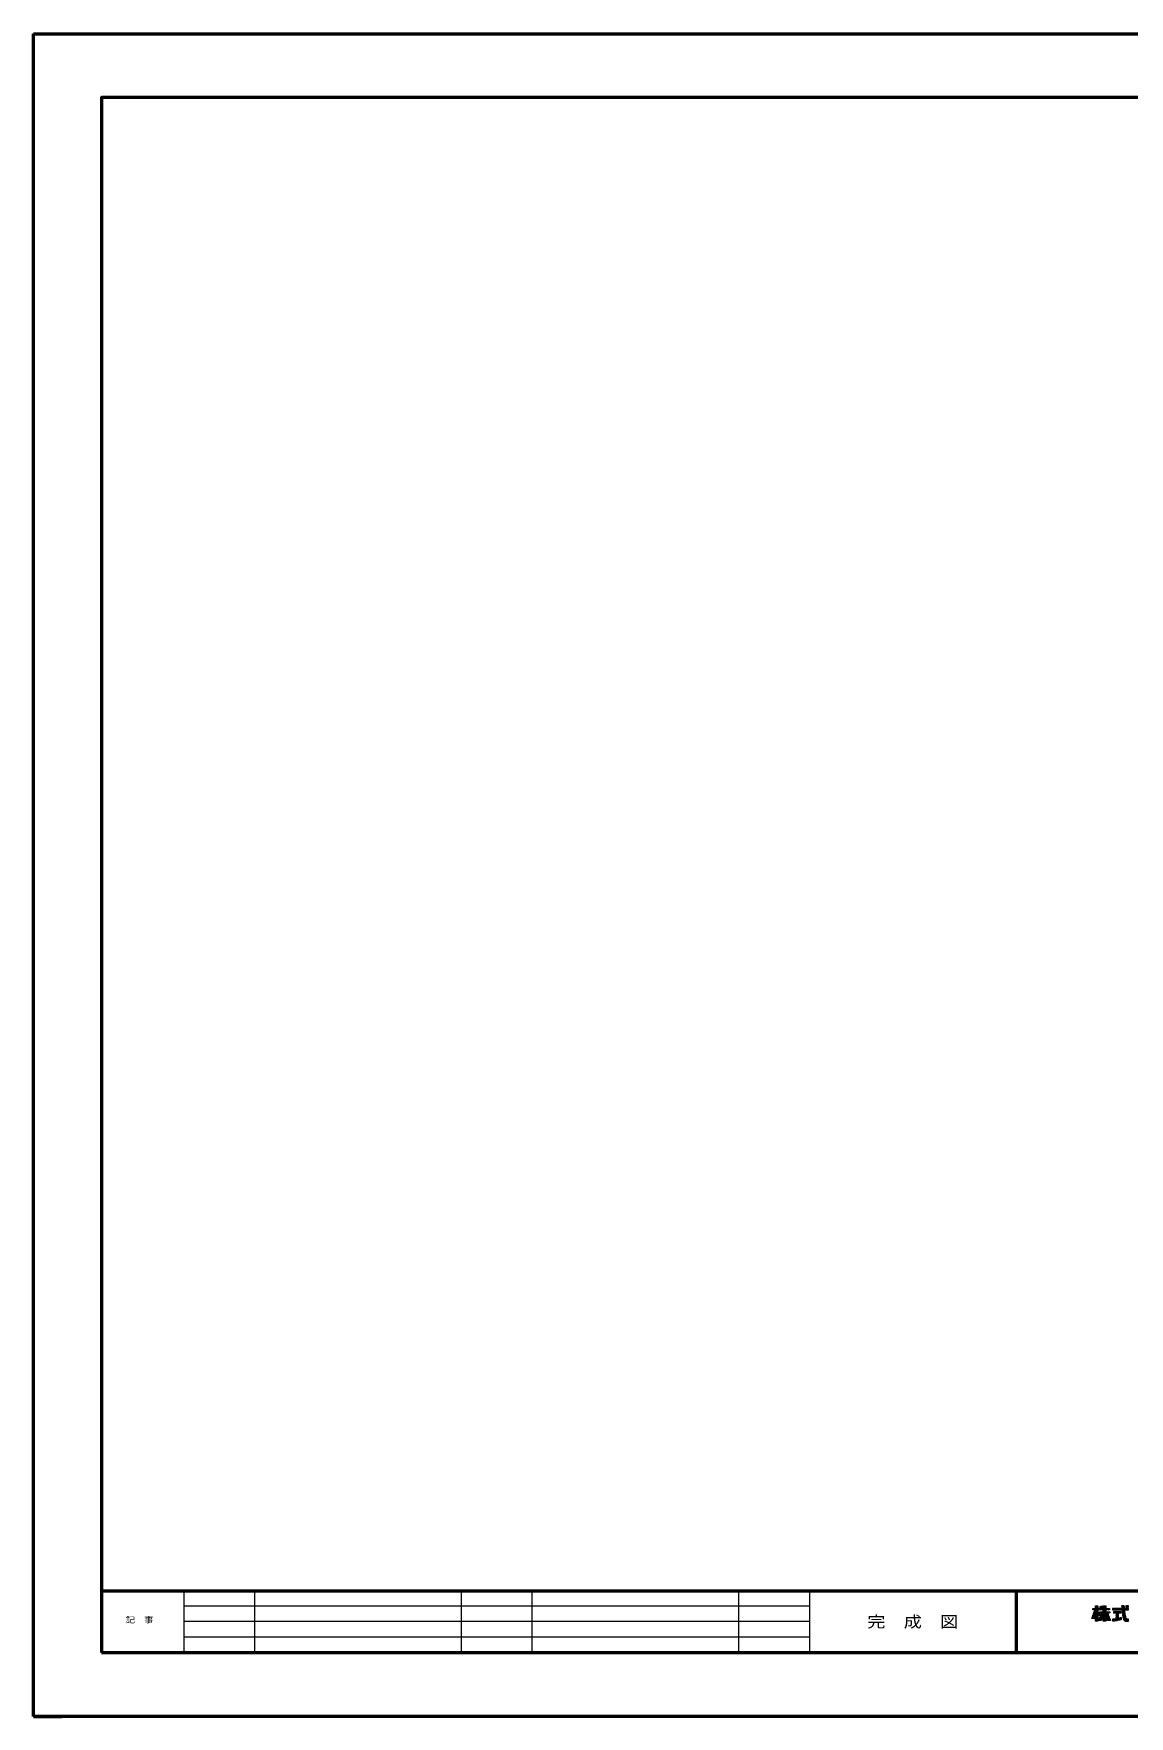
# Model space of a CAD drawing. Header units: millimetres. Extents: x 8300 to 125598, y -10383 to 40000.
# Drawn here: x 100367 to 111977, y -1549 to 16272 of the extents above; entities that cross this region are included whole.
import ezdxf
from ezdxf.enums import TextEntityAlignment as Align

# ---------------------------------------------------------------- set-up
doc = ezdxf.new("R2010")
doc.units = ezdxf.units.MM
doc.header["$LTSCALE"] = 300
doc.layers.add('K他0_その他－１', color=7, linetype='CONTINUOUS')
doc.styles.add('MS PGothic', font='msgothic.ttc', dxfattribs={"width": 1.174649})

# ---------------------------------------------------------------- blocks, each defined once
blk = doc.blocks.new('ZGroup317', base_point=(112982, 7362))
at = {"layer": 'K他0_その他－１', "color": 150, "linetype": 'Continuous', "lineweight": -3}
for p, q in [((101087, -220), (125148, -220)), ((101957, -214), (101957, -874)), ((102707, -214), (102707, -874)), ((104897, -214), (104897, -874)), ((105647, -214), (105647, -874)), ((107837, -214), (107837, -874)), ((108587, -214), (108587, -874)), ((110777, -220), (110777, -874)), ((101957, -379), (108587, -379)), ((111578, -510), (111645, -444)), ((111582, -502), (111643, -441)), ((111582, -511), (111647, -446)), ((111586, -494), (111643, -438)), ((111587, -511), (111649, -448)), ((111589, -419), (111602, -406)), ((111589, -415), (111598, -406)), ((111589, -411), (111593, -406)), ((111589, -406), (111589, -406)), ((111589, -487), (111643, -433)), ((111591, -511), (111615, -487)), ((111592, -480), (111643, -429)), ((111593, -420), (111606, -406)), ((111595, -473), (111643, -425)), ((111595, -511), (111612, -494)), ((111597, -420), (111610, -406)), ((111597, -467), (111656, -407)), ((111599, -460), (111653, -406)), ((111599, -511), (111609, -501)), ((111600, -454), (111649, -406)), ((111601, -420), (111615, -406)), ((111602, -448), (111644, -406)), ((111604, -443), (111643, -404)), ((111604, -511), (111606, -508)), ((111605, -437), (111643, -400)), ((111606, -420), (111643, -383)), ((111607, -431), (111643, -395)), ((111609, -420), (111643, -387)), ((111609, -425), (111643, -391)), ((111609, -423), (111610, -422)), ((111618, -398), (111640, -377)), ((111618, -394), (111636, -377)), ((111618, -390), (111631, -377)), ((111618, -385), (111627, -377)), ((111618, -381), (111623, -377)), ((111618, -377), (111619, -377)), ((111618, -402), (111643, -378)), ((111618, -483), (111651, -450)), ((111618, -487), (111654, -452)), ((111618, -492), (111643, -467)), ((111618, -496), (111643, -472)), ((111618, -500), (111643, -476)), ((111618, -504), (111643, -480)), ((111618, -508), (111643, -484)), ((111618, -513), (111643, -489)), ((111618, -517), (111643, -493)), ((111618, -521), (111643, -497)), ((111618, -525), (111643, -501)), ((111618, -530), (111643, -506)), ((111618, -534), (111643, -510)), ((111618, -538), (111643, -514)), ((111621, -540), (111643, -518)), ((111625, -540), (111643, -523)), ((111629, -540), (111643, -527)), ((111633, -540), (111643, -531)), ((111644, -466), (111656, -454)), ((111646, -468), (111673, -441)), ((111648, -420), (111656, -412)), ((111648, -470), (111659, -460)), ((111649, -448), (111655, -453)), ((111650, -472), (111659, -464)), ((111650, -532), (111696, -486)), ((111651, -527), (111698, -480)), ((111652, -420), (111656, -416)), ((111652, -475), (111659, -468)), ((111654, -477), (111659, -473)), ((111654, -532), (111693, -493)), ((111656, -518), (111733, -441)), ((111656, -479), (111659, -477)), ((111658, -532), (111691, -500)), ((111659, -481), (111659, -481)), ((111661, -415), (111694, -382)), ((111661, -410), (111690, -382)), ((111661, -419), (111694, -386)), ((111661, -406), (111661, -406)), ((111661, -509), (111729, -440)), ((111661, -444), (111665, -441)), ((111661, -449), (111669, -441)), ((111679, -454), (111661, -454)), ((111663, -532), (111688, -507)), ((111664, -403), (111685, -382)), ((111664, -454), (111677, -441)), ((111665, -420), (111692, -392)), ((111665, -500), (111728, -437)), ((111667, -397), (111681, -382)), ((111667, -532), (111685, -514)), ((111668, -454), (111682, -441)), ((111669, -390), (111677, -382)), ((111669, -420), (111691, -398)), ((111669, -492), (111728, -433)), ((111671, -532), (111682, -522)), ((111672, -383), (111673, -382)), ((111673, -420), (111690, -403)), ((111673, -484), (111728, -428)), ((111673, -454), (111686, -441)), ((111675, -532), (111679, -529)), ((111676, -477), (111728, -424)), ((111677, -454), (111690, -441)), ((111678, -420), (111691, -406)), ((111678, -470), (111742, -406)), ((111680, -464), (111738, -406)), ((111680, -455), (111694, -441)), ((111681, -458), (111699, -441)), ((111682, -420), (111695, -406)), ((111686, -420), (111700, -406)), ((111690, -420), (111728, -382)), ((111693, -406), (111699, -406)), ((111695, -420), (111728, -386)), ((111699, -420), (111728, -390)), ((111701, -396), (111720, -377)), ((111701, -392), (111716, -377)), ((111701, -387), (111712, -377)), ((111701, -383), (111708, -377)), ((111701, -379), (111704, -377)), ((111701, -400), (111725, -377)), ((111701, -404), (111728, -377)), ((111701, -421), (111728, -394)), ((111701, -425), (111728, -399)), ((111701, -430), (111728, -403)), ((111701, -434), (111730, -406)), ((111701, -438), (111733, -406)), ((111701, -438), (111701, -422)), ((111701, -476), (111737, -441)), ((111701, -481), (111741, -441)), ((111701, -485), (111745, -441)), ((111701, -489), (111750, -441)), ((111701, -493), (111754, -441)), ((111701, -498), (111758, -441)), ((111701, -502), (111762, -441)), ((111701, -506), (111749, -458)), ((111701, -510), (111728, -484)), ((111701, -515), (111728, -488)), ((111701, -519), (111728, -492)), ((111701, -523), (111728, -496)), ((111701, -527), (111728, -500)), ((111701, -532), (111728, -505)), ((111701, -536), (111728, -509)), ((111701, -540), (111728, -513)), ((111706, -540), (111728, -517)), ((111710, -540), (111728, -522)), ((111714, -540), (111728, -526)), ((111718, -540), (111728, -530)), ((111723, -540), (111728, -534)), ((111728, -422), (111728, -438)), ((111731, -481), (111750, -462)), ((111732, -484), (111751, -465)), ((111733, -420), (111746, -406)), ((111733, -487), (111752, -469)), ((111734, -491), (111753, -472)), ((111735, -494), (111754, -475)), ((111736, -497), (111755, -478)), ((111737, -420), (111750, -406)), ((111737, -500), (111756, -481)), ((111738, -504), (111757, -485)), ((111739, -507), (111758, -488)), ((111740, -510), (111759, -491)), ((111741, -420), (111755, -406)), ((111741, -513), (111760, -494)), ((111742, -516), (111761, -497)), ((111743, -520), (111763, -500)), ((111744, -523), (111764, -503)), ((111745, -526), (111765, -506)), ((111746, -420), (111759, -406)), ((111746, -529), (111766, -509)), ((111748, -532), (111767, -512)), ((111750, -420), (111763, -406)), ((111752, -532), (111769, -515)), ((111753, -454), (111767, -441)), ((111754, -420), (111766, -408)), ((111756, -532), (111770, -518)), ((111757, -454), (111771, -441)), ((111758, -420), (111766, -412)), ((111760, -532), (111772, -521)), ((111762, -420), (111766, -416)), ((111762, -454), (111771, -445)), ((111765, -532), (111773, -524)), ((111766, -454), (111771, -449)), ((111769, -532), (111774, -527)), ((111770, -454), (111771, -453)), ((111773, -532), (111775, -530)), ((111798, -416), (111808, -406)), ((111798, -412), (111804, -406)), ((111798, -408), (111799, -406)), ((111799, -420), (111812, -406)), ((111799, -530), (111808, -520)), ((111799, -534), (111813, -520)), ((111799, -525), (111804, -521)), ((111800, -537), (111818, -519)), ((111803, -420), (111816, -406)), ((111805, -537), (111823, -518)), ((111807, -420), (111821, -406)), ((111809, -452), (111820, -441)), ((111809, -448), (111816, -441)), ((111809, -444), (111811, -441)), ((111809, -536), (111828, -518)), ((111811, -420), (111825, -406)), ((111811, -454), (111824, -441)), ((111814, -536), (111833, -517)), ((111815, -454), (111828, -441)), ((111816, -420), (111829, -406)), ((111818, -536), (111863, -491)), ((111819, -454), (111833, -441)), ((111820, -420), (111833, -406)), ((111823, -454), (111837, -441)), ((111823, -535), (111863, -495)), ((111824, -420), (111837, -406)), ((111828, -420), (111842, -406)), ((111828, -454), (111841, -441)), ((111828, -534), (111863, -499)), ((111832, -454), (111845, -441)), ((111833, -420), (111846, -406)), ((111833, -534), (111863, -504)), ((111836, -479), (111875, -441)), ((111836, -475), (111871, -441)), ((111836, -471), (111866, -441)), ((111836, -467), (111862, -441)), ((111836, -463), (111858, -441)), ((111836, -458), (111854, -441)), ((111836, -455), (111850, -441)), ((111836, -484), (111863, -457)), ((111836, -488), (111863, -461)), ((111836, -492), (111863, -465)), ((111836, -496), (111863, -470)), ((111836, -501), (111863, -474)), ((111836, -505), (111863, -478)), ((111836, -509), (111863, -482)), ((111836, -514), (111863, -487)), ((111837, -420), (111850, -406)), ((111838, -533), (111863, -508)), ((111841, -420), (111854, -406)), ((111843, -532), (111865, -510)), ((111845, -420), (111859, -406)), ((111848, -532), (111869, -510)), ((111850, -420), (111863, -406)), ((111853, -531), (111875, -509)), ((111854, -420), (111867, -406)), ((111858, -420), (111871, -406)), ((111858, -530), (111881, -508)), ((111862, -420), (111876, -406)), ((111864, -529), (111887, -505)), ((111866, -454), (111879, -441)), ((111867, -420), (111880, -406)), ((111869, -528), (111893, -503)), ((111870, -454), (111883, -441)), ((111871, -420), (111884, -406)), ((111874, -454), (111888, -441)), ((111874, -527), (111895, -505)), ((111875, -420), (111888, -406)), ((111879, -420), (111893, -406)), ((111879, -454), (111889, -444)), ((111880, -525), (111895, -510)), ((111883, -454), (111889, -448)), ((111884, -420), (111923, -380)), ((111885, -524), (111895, -514)), ((111887, -454), (111889, -452)), ((111888, -420), (111923, -384)), ((111891, -522), (111895, -518)), ((111892, -420), (111924, -388)), ((111895, -382), (111901, -377)), ((111895, -379), (111897, -377)), ((111896, -390), (111909, -377)), ((111896, -386), (111905, -377)), ((111896, -420), (111924, -392)), ((111897, -402), (111922, -377)), ((111897, -398), (111918, -377)), ((111897, -394), (111914, -377)), ((111897, -423), (111925, -395)), ((111899, -426), (111925, -399)), ((111899, -429), (111926, -403)), ((111900, -433), (111928, -405)), ((111900, -441), (111935, -406)), ((111900, -437), (111931, -406)), ((111901, -445), (111939, -406)), ((111901, -448), (111927, -423)), ((111902, -452), (111927, -426)), ((111902, -456), (111928, -430)), ((111903, -460), (111928, -434)), ((111903, -463), (111929, -438)), ((111904, -467), (111929, -442)), ((111905, -471), (111930, -445)), ((111905, -474), (111930, -449)), ((111906, -478), (111931, -453)), ((111906, -482), (111931, -457)), ((111907, -485), (111932, -460)), ((111908, -489), (111933, -464)), ((111908, -492), (111933, -467)), ((111909, -496), (111934, -471)), ((111910, -499), (111934, -475)), ((111911, -503), (111935, -478)), ((111912, -506), (111936, -482)), ((111912, -509), (111936, -486)), ((111913, -513), (111937, -489)), ((111914, -516), (111938, -493)), ((111915, -519), (111938, -496)), ((111916, -523), (111939, -500)), ((111917, -526), (111940, -503)), ((111919, -528), (111941, -506)), ((111920, -531), (111942, -510)), ((111923, -533), (111943, -513)), ((111925, -535), (111944, -516)), ((111927, -537), (111947, -517)), ((111930, -420), (111944, -406)), ((111930, -538), (111951, -518)), ((111934, -420), (111948, -406)), ((111934, -539), (111955, -518)), ((111937, -540), (111959, -518)), ((111939, -381), (111943, -377)), ((111939, -385), (111948, -377)), ((111939, -389), (111952, -377)), ((111939, -420), (111952, -406)), ((111940, -393), (111956, -377)), ((111941, -540), (111963, -518)), ((111943, -420), (111956, -406)), ((111944, -393), (111960, -377)), ((111945, -540), (111967, -519)), ((111947, -420), (111961, -406)), ((111949, -393), (111965, -377)), ((111950, -540), (111967, -523)), ((111951, -420), (111965, -406)), ((111953, -393), (111967, -379)), ((111954, -540), (111967, -527)), ((111956, -420), (111967, -409)), ((111957, -393), (111967, -383)), ((111958, -540), (111967, -532)), ((111960, -420), (111967, -413)), ((111961, -393), (111967, -388)), ((111964, -420), (111967, -417)), ((111966, -393), (111967, -392)), ((108587, -544), (101957, -544)), ((108587, -709), (101957, -709)), ((111638, -540), (111643, -535)), ((111642, -540), (111643, -540)), ((111727, -540), (111728, -539)), ((111962, -540), (111967, -536)), ((100367, -1549), (100367, -1249)), ((100367, -1549), (100667, -1549))]:
    blk.add_line(p, q, dxfattribs=at)
for points in [[(100367, 16272), (125598, 16272), (125598, -1549), (100367, -1549)], [(125148, 15597), (101087, 15597), (101087, -874), (125148, -874)], [(111939, -377), (111939, -393), (111967, -393), (111967, -377)]]:
    blk.add_lwpolyline(points, close=True, dxfattribs=at)
for points in [[(111616, -484), (111605, -511), (111578, -511), (111585, -496)], [(111608, -420), (111589, -420), (111589, -406), (111616, -406)], [(111618, -403), (111618, -377), (111643, -377), (111643, -403)], [(111643, -467), (111643, -470), (111643, -540), (111618, -540), (111618, -484)], [(111643, -422), (111643, -438), (111643, -440), (111645, -443), (111649, -448)], [(111659, -457), (111659, -481), (111644, -466)], [(111645, -406), (111656, -406), (111656, -420), (111645, -420)], [(111681, -524), (111677, -532), (111648, -532), (111652, -525)], [(111699, -420), (111661, -420), (111661, -406)], [(111661, -451), (111661, -441), (111699, -441)], [(111664, -404), (111672, -382), (111695, -382), (111690, -402)], [(111701, -403), (111701, -377), (111728, -377), (111728, -403)], [(111728, -482), (111728, -540), (111701, -540), (111701, -481), (111701, -477)], [(111731, -406), (111766, -406), (111766, -420), (111731, -420)], [(111731, -441), (111771, -441), (111771, -454), (111751, -454)], [(111773, -523), (111776, -532), (111747, -532), (111734, -490), (111732, -486), (111731, -483)], [(111749, -458), (111749, -461), (111750, -461)], [(111929, -420), (111932, -420), (111967, -420), (111967, -406), (111929, -406), (111927, -405), (111926, -404), (111926, -402), (111924, -391), (111923, -381), (111922, -377), (111894, -377), (111896, -384), (111897, -394), (111897, -400), (111897, -403), (111897, -404), (111895, -406), (111894, -406), (111798, -406), (111798, -420), (111894, -420), (111896, -421), (111898, -424), (111898, -424), (111899, -426), (111900, -432), (111900, -438), (111901, -449), (111903, -459), (111904, -470), (111906, -481), (111909, -494), (111912, -507), (111914, -515), (111917, -525), (111920, -531), (111925, -535), (111927, -537), (111930, -538), (111934, -539), (111937, -540), (111941, -540), (111967, -540)], [(111836, -457), (111836, -513), (111836, -515), (111835, -516), (111832, -517), (111827, -518), (111821, -519), (111814, -520), (111809, -520), (111803, -521), (111799, -521), (111799, -537), (111807, -537), (111818, -536), (111832, -534), (111844, -532), (111857, -530), (111873, -527), (111889, -523), (111895, -521), (111895, -502), (111888, -505), (111881, -507), (111874, -509), (111868, -511), (111866, -511), (111864, -510), (111863, -508), (111863, -457)], [(111866, -454), (111889, -454), (111889, -441), (111809, -441), (111809, -454), (111834, -454)], [(111967, -540), (111967, -519), (111948, -518), (111946, -517), (111944, -515), (111943, -513), (111938, -495), (111934, -473), (111931, -455), (111929, -441), (111928, -430), (111927, -426), (111927, -423)]]:
    blk.add_lwpolyline(points, dxfattribs=at)
for centre, radius, start, end in [((111191, -308), 436, 334.384, 335.2428), ((111432, -432), 166, 339.3144, 341.4103), ((111483, -440), 115, 337.3244, 340.19), ((111339, -358), 281, 334.3626, 335.2334), ((110854, -222), 782, 341.0748, 341.6273), ((111190, -333), 428, 341.6138, 342.6232), ((111295, -366), 318, 342.6116, 343.7836), ((110951, -267), 676, 343.8046, 344.3555), ((110719, -202), 917, 344.364, 344.8369), ((112288, -627), 709, 164.2223, 164.8341), ((112079, -568), 491, 163.4608, 164.1958), ((111608, -422), 2, 343.4802, 90.0021), ((111540, -408), 70.4, 343.4727, 347.6309), ((111616, -403), 2.68, 269.9903, 359.9904), ((111617, -484), 1.34, 359.9996, 158.0852), ((111645, -403), 2.68, 180.0096, 270.0097), ((111645, -422), 2.68, 89.9968, 179.9967), ((111644, -467), 1.08, 43.6718, 179.963), ((111549, -465), 119, 329.8551, 330.8919), ((111557, -469), 110, 330.7902, 333.0967), ((111658, -451), 3.75, 225.6623, 0.0098), ((111853, -619), 222, 151.9437, 153.0881), ((111823, -603), 187, 150.7633, 152.009), ((111661, -457), 2.68, 90.0225, 180.0224), ((111511, -428), 169, 330.7055, 332.083), ((111661, -403), 2.73, 269.5449, 339.3487), ((111612, -482), 55.9, 332.0446, 334.4441), ((111730, -538), 75.4, 152.7532, 154.5309), ((111821, -585), 178, 151.5516, 152.7085), ((111606, -469), 67.1, 331.5807, 334.6466), ((111620, -475), 51.1, 334.6346, 338.1494), ((111717, -514), 53.2, 154.7673, 158.1393), ((111722, -517), 58.8, 151.5222, 154.7312), ((111627, -465), 49.8, 331.565, 335.3469), ((111606, -455), 72.9, 335.3441, 338.4721), ((111499, -413), 187, 338.5066, 339.7253), ((111560, -436), 122, 339.65, 341.1572), ((110029, 86), 1740, 341.1981, 341.3041), ((110434, -51), 1313, 341.298, 341.4201), ((112923, -886), 1312, 161.3543, 161.4764), ((111679, -457), 2.68, 354.1051, 90.0004), ((113328, -1026), 1741, 161.1475, 161.2535), ((111652, -454), 29.5, 341.1972, 354.1049), ((111512, -445), 186, 335.1484, 336.6106), ((110162, 137), 1656, 336.6385, 336.8028), ((110348, 58), 1454, 336.7786, 336.954), ((111536, -447), 164, 336.9625, 338.5196), ((111418, -400), 291, 338.5153, 339.6844), ((111693, -403), 3.14, 165.9372, 270.0141), ((111904, -580), 228, 158.1996, 159.69), ((111872, -568), 194, 156.5822, 158.1974), ((111627, -468), 71.4, 341.423, 345.5607), ((111657, -467), 42.8, 334.5192, 340.2318), ((111768, -497), 72.5, 163.6064, 167.9869), ((111699, -403), 2.68, 269.9904, 359.9903), ((111699, -422), 2.68, 0.0033, 90.0032), ((111699, -438), 2.69, 270.154, 0.1787), ((111700, -477), 1.34, 359.992, 163.6138), ((111731, -403), 2.68, 180.0096, 270.0097), ((111731, -422), 2.68, 89.9967, 179.9968), ((111731, -438), 2.69, 179.8056, 269.7789), ((111730, -482), 1.34, 15.8473, 179.997), ((111597, -519), 139, 15.0932, 15.8127), ((111751, -457), 2.68, 90.0067, 192.3443), ((111789, -453), 40, 192.1792, 195.3418), ((111857, -434), 111, 195.2826, 197.1777), ((112586, -207), 875, 197.2625, 197.504), ((112945, -96), 1250, 197.4207, 197.6226), ((112048, -381), 309, 197.6836, 198.5002), ((112054, -379), 316, 198.4705, 199.2786), ((112243, -313), 515, 199.2817, 199.7765), ((112458, -236), 744, 199.7766, 200.1885), ((112162, -344), 429, 200.2047, 200.9194), ((112942, -46), 1263, 200.9033, 201.3196), ((111993, -417), 245, 201.326, 203.474), ((111833, -486), 70.1, 203.4632, 207.4755), ((111521, -648), 281, 26.4702, 27.4732), ((111546, -636), 253, 26.5013, 26.6288), ((111834, -457), 2.68, 0.0032, 90.0033), ((111866, -457), 2.68, 90.0288, 180.0289), ((111930, -423), 2.84, 99.5774, 186.1345)]:
    blk.add_arc(centre, radius, start, end, dxfattribs=at)
at = {"layer": 'K他0_その他－１', "color": 150, "lineweight": -3, "style": 'MS PGothic', "width": 1.176688}
blk.add_text('記  事', height=60.2, dxfattribs=at).set_placement((101343, -576), align=Align.BOTTOM_LEFT)
at = {"layer": 'K他0_その他－１', "color": 150, "lineweight": -3, "style": 'MS PGothic', "width": 1.172162}
blk.add_text('完\u3000成\u3000図', height=120.5, dxfattribs=at).set_placement((109682, -547), align=Align.MIDDLE_CENTER)
blk = doc.blocks.new('ZGroup344', base_point=(112982, 7361))
at = {"layer": 'K他0_その他－１', "color": 150, "linetype": 'Continuous', "lineweight": 90}
for p, q in [((100367, 16271), (125598, 16271)), ((100367, -1549), (100367, 16271)), ((125598, 16271), (125598, -1549)), ((125598, 16271), (125598, 15971)), ((125148, -874), (125148, 15596)), ((101087, -220), (125148, -220)), ((110777, -220), (110777, -874)), ((115637, -220), (115637, -874)), ((118577, -874), (118577, -220)), ((119927, -874), (119927, -220)), ((121187, -874), (121187, -220)), ((101087, -874), (125148, -874)), ((100367, -1549), (100367, -1249)), ((125598, -1549), (100367, -1549)), ((100367, -1549), (100667, -1549)), ((125298, -1549), (125598, -1549))]:
    blk.add_line(p, q, dxfattribs=at)
for points in [[(125298, 16271), (125598, 16271), (125598, 15971)], [(125148, 15596), (101087, 15596), (101087, -874)]]:
    blk.add_lwpolyline(points, dxfattribs=at)
blk.add_lwpolyline([(125598, -1249), (125598, -1549)], close=True, dxfattribs=at)

msp = doc.modelspace()

# ---------------------------------------------------------------- block references
at = {"layer": 'K他0_その他－１', "linetype": 'Continuous', "lineweight": 5}
for name, p in [('ZGroup317', (112982, 7362)), ('ZGroup344', (112982, 7361))]:
    msp.add_blockref(name, p, dxfattribs=at)

doc.saveas('drawing.dxf')
